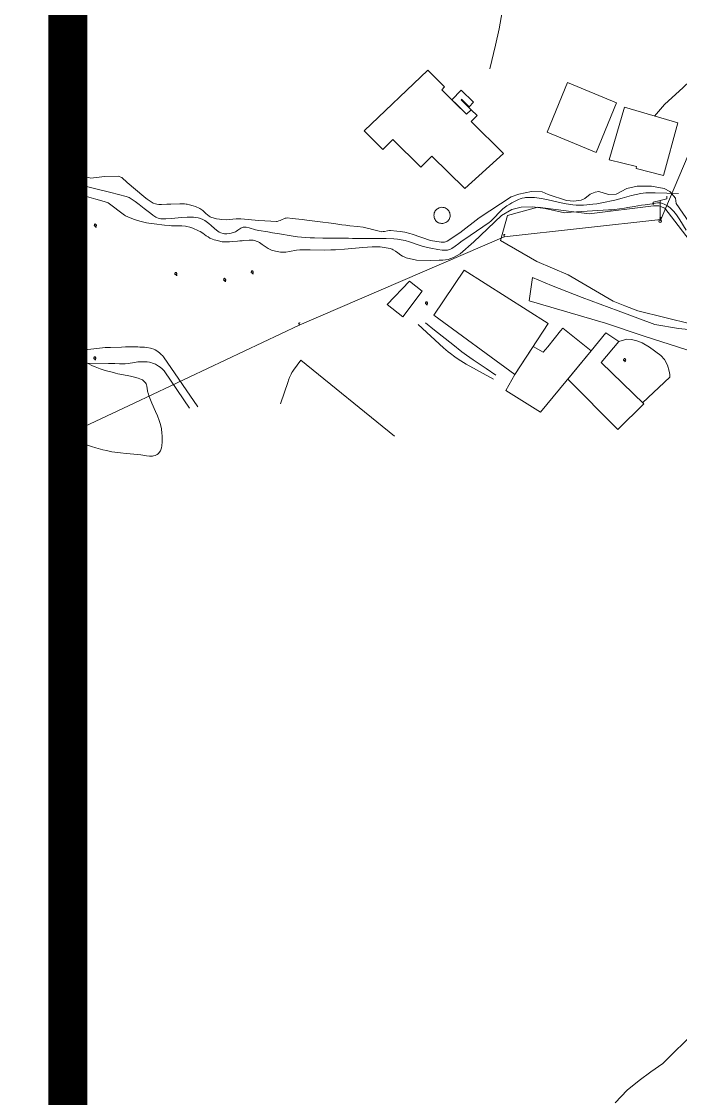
# Model space of a CAD drawing. Header units: millimetres. Extents: x 10 to 1007146, y 455139 to 1110758.
# Drawn here: x 503344.16 to 503357.62, y 555410.57 to 555432.54 of the extents above; entities that cross this region are included whole.
import ezdxf

# ---------------------------------------------------------------- set-up
doc = ezdxf.new("R2010")
doc.units = ezdxf.units.MM
doc.header["$LTSCALE"] = 10
doc.layers.add('CADRE', color=7, linetype='Continuous')
for name, color, linetype, lineweight in [('Hceau', 152, 'Continuous', 0), ('OACCIDENT', 5, 'Continuous', 0), ('PBDUR', 1, 'Continuous', 0), ('PELECTRIQUE', 7, 'Continuous', 0), ('PELECTRIQUE-BT', 7, 'Continuous', 0), ('PESCALIERS', 7, 'Continuous', 0), ('PISTE', 1, 'Continuous', 0), ('PLIMCULTURE', 2, 'Continuous', 0), ('PMUR', 4, 'Continuous', 0), ('PVCLOTURE', 70, 'Continuous', 0), ('Varbre', 70, 'Continuous', 0)]:
    doc.layers.add(name, color=color, linetype=linetype, lineweight=lineweight)

# ---------------------------------------------------------------- blocks, each defined once
blk = doc.blocks.new('A_I_B_60')
at = {"color": 0, "linetype": 'ByBlock', "flags": 128}
blk.add_lwpolyline([(186.542538, 0.000518), (0, 0), (7.3e-05, 213.192155)], dxfattribs=at)
at = {"color": 0, "linetype": 'ByBlock', "lineweight": -2}
for centre, radius, start, end in [((-74.071781, 313.257725), 124.4980238706148, 111.637039, 306.510073), ((-0.000617, 461.873787), 124.4033794897658, 344.52592, 195.330408), ((74.375888, 312.909383), 124.3997082369691, 233.281948, 68.53724)]:
    blk.add_arc(centre, radius, start, end, dxfattribs=at)
blk = doc.blocks.new('POTEAU_BT_1_4')
at = {"color": 0, "linetype": 'ByBlock', "lineweight": -2}
for p, q in [((-125.816461, 345.957158), (0, 375)), ((-125.816461, 345.957158), (-125.816461, 295.957158)), ((0, 375), (125.816461, 404.042842)), ((0, 25), (0, 375)), ((125.816461, 404.042842), (125.816461, 454.042842))]:
    blk.add_line(p, q, dxfattribs=at)
blk.add_circle((0, 0), 25, dxfattribs=at)
blk = doc.blocks.new('POTEAU BT_1')
at = {"layer": 'PELECTRIQUE-BT', "color": 7, "linetype": 'Continuous', "lineweight": 0}
for p, q in [((0, 375), (125.816461, 404.042842)), ((125.816461, 404.042842), (125.816461, 454.042842)), ((-125.816461, 345.957158), (0, 375)), ((-125.816461, 345.957158), (-125.816461, 295.957158)), ((0, 25), (0, 375))]:
    blk.add_line(p, q, dxfattribs=at)
blk.add_circle((0, 0), 25, dxfattribs=at)

msp = doc.modelspace()

# ---------------------------------------------------------------- linework, layer by layer
at = {"elevation": -0.3541890150082452}
msp.add_lwpolyline([(503345.1074652424, 555474.3865933891), (503435.1138354588, 555474.3934711379), (503435.1209353135, 555381.4804874847), (503345.1145650972, 555381.473609736)], close=True, dxfattribs=at)
at = {"layer": 'CADRE', "color": 0, "lineweight": -2, "const_width": 0.8, "elevation": -0.3541890150082452, "flags": 128}
for points in [[(503249.3759264027, 555474.3865933891), (503345.1074652424, 555474.3865933891), (503345.1074652424, 555381.4752497661), (503249.3759264027, 555381.4752497661)], [(503345.1074652424, 555474.3865933891), (503435.381180128, 555474.3865933891), (503435.3794921524, 555381.473609736), (503345.1074652424, 555381.4752497661)]]:
    msp.add_lwpolyline(points, close=True, dxfattribs=at)
at = {"layer": 'Hceau', "color": 0}
for points in [[(503345.1109123611, 555429.2755184227, 10.20469256657105), (503345.2658263852, 555429.2274652605, 10.16888560341415), (503345.9823063799, 555429.0508883498, 9.90332095162773)], [(503345.9823063799, 555429.0508883498, 9.90332095162773), (503346.2973046385, 555428.971353114, 9.848139544017828), (503346.3194673657, 555428.9647733805, 9.844794877081942), (503346.3624211852, 555428.9467367294, 9.840900153475275), (503346.4036638773, 555428.9236764546, 9.83921796958262), (503346.4815812884, 555428.8695851072, 9.835224741728846), (503346.5614549515, 555428.8075513327, 9.826156194479486), (503346.6659990518, 555428.7229094724, 9.81247753652884), (503346.7189014683, 555428.6813860273, 9.804698947170014), (503346.7996663895, 555428.6205732138, 9.790505044845009), (503346.8407131023, 555428.591369841, 9.781949839047055), (503346.9048270026, 555428.5495649482, 9.767128643766604), (503346.9202287951, 555428.5410132699, 9.763278135134488), (503346.9523039042, 555428.5278382034, 9.754777218609089), (503346.9856476912, 555428.5192150254, 9.745719641150886), (503347.0083289071, 555428.5155881083, 9.739674502667869), (503347.0540935579, 555428.5123292118, 9.728384236899654), (503347.1085503895, 555428.5124636673, 9.716428731653526), (503347.2179072635, 555428.5193543364, 9.69436635484421), (503347.4370172803, 555428.5417553862, 9.652500370773742), (503347.5459844006, 555428.5470557415, 9.629762232441937), (503347.6019231403, 555428.5474665699, 9.61496029026433), (503347.6758648108, 555428.5457799619, 9.590946857742411), (503347.7125652634, 555428.5427362986, 9.578782814527692), (503347.7672848267, 555428.5338671502, 9.56243480341707), (503347.794497934, 555428.5269910586, 9.555795729098651), (503347.8171233601, 555428.5195632166, 9.5511043523935), (503347.8609021425, 555428.5001950301, 9.543572807208955), (503347.9030554072, 555428.4760893366, 9.538079068636453), (503347.9841055328, 555428.419805054, 9.531140227984222), (503348.0375369608, 555428.3753651398, 9.53082535020341), (503348.1052794, 555428.3130453357, 9.532691110192948), (503348.1414074163, 555428.2835318584, 9.529966124520683), (503348.200782205, 555428.2438445566, 9.520129020270595), (503348.2318516718, 555428.2277857013, 9.514401669921146), (503348.2798821825, 555428.2108401486, 9.506484726869793), (503348.3044074907, 555428.2065861915, 9.503367739068699), (503348.3212510257, 555428.2053788987, 9.501574514024758), (503348.3557807222, 555428.2063197901, 9.49844353414311), (503348.4085425711, 555428.214276025, 9.49412501840059), (503348.4434761375, 555428.22250906, 9.49090650406299), (503348.5100320973, 555428.2415782998, 9.481829225755364), (503348.5341759759, 555428.251311133, 9.476098181496647), (503348.549647198, 555428.2599615478, 9.471147111776395), (503348.5795272212, 555428.2805869266, 9.459195636249465), (503348.6377568517, 555428.3235394519, 9.431227594016107), (503348.6676600863, 555428.339239732, 9.417571771140926), (503348.6884149145, 555428.3453175748, 9.409390993418624), (503348.6991245734, 555428.3466715952, 9.405708725563105), (503348.7156850724, 555428.3462514193, 9.400818325504138), (503348.7472263856, 555428.3414732392, 9.392509828070532), (503348.8105830686, 555428.3270557155, 9.376236254828463), (503348.9389717541, 555428.291369266, 9.346514613123295), (503349.0043344273, 555428.2772974441, 9.333896219068789), (503349.1924246467, 555428.2458420603, 9.301207920476012), (503349.2865934463, 555428.230116225, 9.286618434049553), (503349.428249731, 555428.2065083055, 9.269322207623874), (503349.665282061, 555428.1670564378, 9.247014913436521), (503349.7950598894, 555428.1488287409, 9.234662928595785), (503349.8817308951, 555428.139663611, 9.226423048325218), (503350.0553408765, 555428.1272740731, 9.209912729080159), (503350.1422365745, 555428.1235044185, 9.201634118730617), (503350.3161014702, 555428.1194516056, 9.185009624108227), (503350.6635180285, 555428.1176570558, 9.151377139919592), (503350.8367233566, 555428.115552226, 9.134304003226283), (503350.9226117741, 555428.1142232729, 9.124923712422158), (503351.0943831871, 555428.1136705589, 9.102201357157218), (503351.4379169845, 555428.1149951629, 9.051593121155939), (503351.6096867944, 555428.1134487871, 9.029811705324168), (503351.7618617403, 555428.1062851646, 9.013859166378355), (503351.8379559629, 555428.0986031705, 9.006865476770347), (503351.9520753057, 555428.0804313648, 8.998111695365155), (503351.9971826391, 555428.0701792882, 8.995111457484212), (503352.0852087087, 555428.0439743702, 8.98919168804297), (503352.2579663371, 555427.9826609537, 8.977754337523958), (503352.3458176351, 555427.9554942626, 8.972282202723832), (503352.4518867711, 555427.9293051632, 8.966043413845933), (503352.5229482227, 555427.9141370215, 8.96194462973645), (503352.6653446943, 555427.8882551657, 8.953496995053804), (503352.7516157484, 555427.8761842417, 8.948212801879695), (503352.7956926912, 555427.8734383339, 8.9454794209591), (503352.8394209802, 555427.8747083504, 8.942686825553594), (503352.8609256045, 555427.8772767009, 8.941268700205175), (503352.9027581499, 555427.8871341281, 8.938389577773519), (503352.9229030286, 555427.8947650453, 8.936928804563568), (503352.9518985992, 555427.9100700078, 8.934711899320419), (503353.0148333618, 555427.9531897901, 8.929346216269158), (503353.093799009, 555428.0125552672, 8.921963994568298), (503353.1338040642, 555428.0416202113, 8.918274898577469), (503353.3255530517, 555428.1741409863, 8.900987403210056), (503353.5819526259, 555428.3504698612, 8.876502941288333), (503353.7090229833, 555428.4399567998, 8.863093490967564), (503353.7440121873, 555428.4671660108, 8.85748244279169), (503353.7659536517, 555428.4864825794, 8.85217250418936), (503353.8073608266, 555428.5272503829, 8.838686936950374), (503353.9253425421, 555428.6555813293, 8.789713423704502), (503353.9676137615, 555428.6962754326, 8.775886561636616), (503353.9901492776, 555428.7155413394, 8.770341891890894), (503354.0735348808, 555428.7775005024, 8.752788323119645), (503354.1316170875, 555428.8146352213, 8.741448581354588), (503354.1716328793, 555428.8379636371, 8.734231242330988), (503354.2551955802, 555428.8821616024, 8.721030777725392), (503354.312225421, 555428.9082261543, 8.713032456733531), (503354.3410653863, 555428.9193108695, 8.709045497331845), (503354.3848650373, 555428.9330010458, 8.703060804636825), (503354.4294553833, 555428.9426304449, 8.697049806830362), (503354.4520971309, 555428.9457338275, 8.694027181620532), (503354.4885074102, 555428.9489891529, 8.689200585448896), (503354.5619390096, 555428.9513811413, 8.67954728116898), (503354.6356450156, 555428.9487255918, 8.669893864952419), (503354.6846147168, 555428.944414176, 8.663458067580304), (503354.7812872962, 555428.9304026178, 8.65058658477272), (503354.9143921379, 555428.9014976507, 8.63259511984842), (503355.0916491349, 555428.8582443242, 8.608588515461813), (503355.1805024687, 555428.8401417796, 8.596579280626354), (503355.2824129636, 555428.8223622745, 8.578501848359124), (503355.4184027518, 555428.8022032498, 8.54590466619492), (503355.4864434109, 555428.7952776678, 8.528706272396484), (503355.5885600783, 555428.7908740478, 8.505209091678726), (503355.6396430614, 555428.7920291077, 8.495609069241564), (503355.70212254, 555428.7960909137, 8.486264150417082), (503355.8280336355, 555428.8100058648, 8.472858617878869), (503355.9123370791, 555428.8226838708, 8.465984364670481), (503356.080676935, 555428.8532501772, 8.451033099009189), (503356.2057025558, 555428.8781502992, 8.433383264723721), (503356.2791008544, 555428.8944544429, 8.419883033784313), (503356.4241748173, 555428.9334607857, 8.391168933815756), (503356.6158784919, 555428.9880625706, 8.349904721145803), (503356.7118267681, 555429.0116301035, 8.328257069604138), (503356.8083353609, 555429.0298378168, 8.306087345552802), (503356.8569159338, 555429.036258745, 8.294842861872162), (503356.9111693609, 555429.0409923259, 8.280455085278986), (503357.0200717195, 555429.044176626, 8.24842833225485), (503357.0752739948, 555429.0435582526, 8.235807475594168), (503357.1031838803, 555429.0428999591, 8.231442953890785), (503357.5747616102, 555429.0303566661, 8.171565356300018)]]:
    msp.add_polyline3d(points, dxfattribs=at)
at = {"layer": 'OACCIDENT', "color": 0, "elevation": 9.031111961385989, "flags": 128}
msp.add_lwpolyline([(503352.6892265216, 555428.7374580776), (503352.6557014922, 555428.7199367593), (503352.6394585432, 555428.7073593242), (503352.6242666577, 555428.6921341079), (503352.6107204357, 555428.6743598843), (503352.599410882, 555428.6543074731), (503352.590863393, 555428.6324234297), (503352.5854746265, 555428.6093055264), (503352.5834612385, 555428.5856534953), (503352.5848330233, 555428.5621995149), (503352.589397621, 555428.5396347793), (503352.5967930956, 555428.5185460328), (503352.6065409962, 555428.4993737096), (503352.6181062445, 555428.4823951476), (503352.6445819972, 555428.4553775674), (503352.6765185114, 555428.4351046996), (503352.6955323284, 555428.4273266676), (503352.7163136782, 555428.4217825783), (503352.7384798138, 555428.418938395), (503352.7615004626, 555428.4191701838), (503352.7847263743, 555428.4227099402), (503352.8074413748, 555428.429602048), (503352.8289313208, 555428.4396843686), (503352.8485571933, 555428.4525994393), (503352.8658165478, 555428.4678348878), (503352.8803821279, 555428.4847838804), (503352.8921119345, 555428.5028120615), (503352.9010332143, 555428.5213169899), (503352.9111932699, 555428.5577545993), (503352.9127817851, 555428.5955487855), (503352.9100109171, 555428.6159042526), (503352.9044214527, 555428.6366734462), (503352.8958015391, 555428.6572919651), (503352.884090556, 555428.6771125875), (503352.8694120214, 555428.6954568744), (503352.8520857873, 555428.71168267), (503352.8326092294, 555428.7252523806), (503352.8116115721, 555428.7357912902), (503352.7897876199, 555428.7431205773), (503352.7678265652, 555428.7472602192), (503352.7463487459, 555428.7484045854), (503352.7258623298, 555428.7468779951), (503352.6892265216, 555428.7374580776)], dxfattribs=at)
at = {"layer": 'OACCIDENT', "color": 0, "extrusion": (-0.3755160496977004, -0.4590949124514354, 0.8051208342731192), "elevation": -444002.9307719249, "flags": 128}
msp.add_lwpolyline([(37962.66331599624, 602729.312046972), (37962.42349979503, 602729.2829456832), (37962.10366310889, 602729.2453526567), (37961.94339434814, 602729.2317367953), (37961.82526133885, 602729.2248316475), (37961.58863443648, 602729.2163577076), (37961.11465864029, 602729.210083211), (37960.87772234494, 602729.2061835623)], dxfattribs=at)
at = {"layer": 'OACCIDENT', "color": 0}
for points in [[(503357.0869790423, 555430.6102312553, 8.527928648527555), (503357.2884195505, 555430.843225648, 8.511138151861458), (503357.4483355501, 555430.9888908374, 8.49434765519536), (503357.6664034096, 555431.1845025717, 8.49434765519536), (503357.8200854707, 555431.3384716405, 8.49434765519536), (503357.9779099658, 555431.542318092, 8.49434765519536), (503358.2934996327, 555432.1931369349, 8.477557158529265), (503358.609112499, 555432.7483678176, 8.477557158529265), (503358.9745733385, 555433.3327547294, 8.460766661863168), (503359.1635490491, 555433.5698891539, 8.443976165197073), (503359.1718374911, 555433.6550977522, 8.443976165197073), (503359.1593518553, 555433.7444356731, 8.443976165197073), (503359.1177675291, 555433.9023104018, 8.443976165197073), (503359.1260543753, 555433.9937529757, 8.443976165197073), (503359.1842007945, 555434.0665576545, 8.443976165197073), (503359.2984402305, 555434.114498215, 8.443976165197073), (503359.4666714455, 555434.2352379877, 8.443976165197073), (503359.6950446427, 555434.7633429774, 8.393604675198784), (503359.8195995323, 555435.1022167327, 8.360023681866592)], [(503345.1108962253, 555429.486681559, 10.38585455644793), (503345.2408544675, 555429.4395011327, 10.3581478579611), (503345.5787571953, 555429.3454082716, 10.22382388463233), (503345.8588941582, 555429.3753580668, 10.20703338796623), (503346.1371731565, 555429.3809308291, 10.15666189796795), (503346.2084510241, 555429.3564165537, 10.15666189796795), (503346.3174183877, 555429.2545253707, 10.03572465182112)], [(503352.5128036706, 555428.071790951, 8.99050750329837), (503352.1362037165, 555428.2017799445, 9.025693108428618), (503352.0887020355, 555428.2167236626, 9.030520040410188), (503351.9916034136, 555428.2396769114, 9.042470172697382), (503351.8929439473, 555428.2553036755, 9.05684910629565), (503351.827034855, 555428.262788544, 9.067409321268823), (503351.6968628902, 555428.2737901405, 9.08985485721206), (503351.6753784231, 555428.2740405801, 9.094331763306464), (503351.6325944343, 555428.268340743, 9.106200517653148), (503351.5756539842, 555428.2560716057, 9.124568873259282), (503351.547102306, 555428.2516530756, 9.133253253944918), (503351.5184214211, 555428.2505812175, 9.14066245237709), (503351.5040148566, 555428.2518166807, 9.143668063216966), (503351.4632264096, 555428.258682668, 9.150164754123656), (503351.3816119736, 555428.27883846, 9.15760204865358), (503351.32718626, 555428.2948235553, 9.160286737133845), (503351.2546162221, 555428.3160632493, 9.163740654234704), (503351.2183360461, 555428.3255631146, 9.166320570015772), (503351.1639290335, 555428.3370528356, 9.172390558433856), (503351.1367339392, 555428.34111361, 9.176783847854862), (503351.0199818374, 555428.3550113614, 9.20325473746883), (503350.8643822479, 555428.3731341034, 9.24356200376546), (503350.7864853428, 555428.3829978289, 9.259573309449603), (503350.7046993456, 555428.3938715972, 9.272222933827909), (503350.539570962, 555428.4159088191, 9.292179446545363), (503350.2068442773, 555428.4604469395, 9.326796189648565), (503350.0413923917, 555428.4825510747, 9.350641717203821), (503349.9907173828, 555428.4891774338, 9.360332968006203), (503349.8896738011, 555428.5015702781, 9.383962681710978), (503349.6885922251, 555428.5226343737, 9.43391127506657), (503349.588429098, 555428.531144315, 9.452058891609866), (503349.5637177007, 555428.530200144, 9.455283114716332), (503349.5474217772, 555428.526783264, 9.457224431940867), (503349.5151191006, 555428.5150605812, 9.460748197507858), (503349.4829969361, 555428.4994878513, 9.464002643508326), (503349.4400223856, 555428.478269551, 9.468356867040422), (503349.4183089061, 555428.4696003015, 9.470707536573675), (503349.3852504778, 555428.4616895634, 9.474659795615585), (503349.3684349681, 555428.4608933043, 9.476895730088287), (503349.2495031775, 555428.4653016841, 9.493331835338084), (503349.0110104701, 555428.4805293428, 9.526569407045132), (503348.6410466824, 555428.5138053584, 9.580382501113393), (503348.6080833761, 555428.5150002259, 9.584079992352557), (503348.541789434, 555428.5123827826, 9.587144481867409), (503348.4085313034, 555428.4994291418, 9.588853530554728), (503348.3420235027, 555428.4961271896, 9.594870684876634), (503348.2522632933, 555428.4991229193, 9.609391106393474), (503348.207870446, 555428.5035863589, 9.617635352193172), (503348.1419218091, 555428.5144072721, 9.63101133345725), (503348.0767759051, 555428.5306257197, 9.645363738070786), (503348.0445157613, 555428.540915941, 9.652823307992954), (503348.0137547537, 555428.5545457946, 9.660638836444443), (503347.9948731852, 555428.5660456183, 9.666045824117505), (503347.9599723874, 555428.5933472093, 9.677170535588594), (503347.9273476635, 555428.6241776651, 9.68847065178152), (503347.8841939956, 555428.6661958318, 9.703314906010727), (503347.8615331603, 555428.6858294667, 9.710450643220529), (503347.8246468541, 555428.7113533522, 9.720557178973786), (503347.8044003117, 555428.7216310591, 9.725264114872514), (503347.7122798839, 555428.761694988, 9.743838433904417), (503347.665685423, 555428.7799153848, 9.752434384640946), (503347.594970428, 555428.8022417896, 9.76512710462736), (503347.5471974449, 555428.8123690771, 9.77379816485231), (503347.523101377, 555428.8156403753, 9.778284809434778), (503347.4866758958, 555428.8179641949, 9.785286446544541), (503347.39523716, 555428.8185052496, 9.8042029558985), (503347.2119748086, 555428.8157376043, 9.84323906966086), (503347.1287676558, 555428.8120667762, 9.856821797907223), (503347.017371199, 555428.80644688, 9.871474864347723), (503346.96240918, 555428.8065391695, 9.880494383346818), (503346.9246452493, 555428.8106299188, 9.889341855723407), (503346.9002899778, 555428.816284888, 9.896731017496222), (503346.8533393994, 555428.8336557705, 9.913985267680237), (503346.8306509939, 555428.8449422878, 9.923360521335361), (503346.7866152042, 555428.871643872, 9.942382139198449), (503346.7301343881, 555428.9132854728, 9.96542821523911), (503346.7026029884, 555428.9355496945, 9.974652130550952), (503346.6618816624, 555428.9693189879, 9.983981154371923), (503346.3174183877, 555429.2545253707, 10.03572465182112)], [(503352.5128036706, 555428.071790951, 8.99050750329837), (503352.7280907547, 555428.0380096992, 8.99050750329837), (503352.7967266872, 555428.039946075, 8.99050750329837), (503352.8527618713, 555428.0585247878, 8.99050750329837), (503353.1116010917, 555428.2262352871, 8.956926509966177), (503353.5088135689, 555428.5349016103, 8.90655501996789), (503354.1631407736, 555428.9614328012, 8.789021543305216), (503354.314618853, 555429.015125721, 8.77223104663912), (503354.5742589318, 555429.0706741965, 8.721859556640831), (503354.7906422201, 555429.0660768145, 8.68827856330864), (503354.9137965816, 555429.007667274, 8.705069059974734), (503355.2870198106, 555428.8885110271, 8.604326079978158), (503355.4389723194, 555428.8757374587, 8.58753558331206), (503355.5906876694, 555428.8961971904, 8.570745086645966), (503355.6632469051, 555428.9313583411, 8.570745086645966), (503355.7749763576, 555429.016288398, 8.55395458997987), (503355.8766155905, 555429.057621159, 8.55395458997987), (503355.95143315, 555429.0678530722, 8.55395458997987), (503356.145303563, 555429.0113757007, 8.520373596647678), (503356.3075392068, 555429.0151974137, 8.486792603315486), (503356.5230771695, 555429.1289934536, 8.453211609983292), (503356.7307239467, 555429.182571341, 8.386049623318907), (503357.0282399353, 555429.1778077764, 8.33567813332062), (503357.2865263055, 555429.1315836867, 8.302097139988428), (503357.4034544608, 555429.0711097824, 8.28530664332233), (503357.5146755303, 555428.9358739646, 8.218144656657946), (503357.5308375793, 555428.829401063, 8.20052403783668)], [(503345.933110548, 555428.8415743704, 10.11851411341586), (503346.2665350513, 555428.5904153611, 10.03365483132877), (503346.2871372937, 555428.5761973995, 10.02823776935771), (503346.3308634565, 555428.5525573709, 10.01589093360262), (503346.3769450799, 555428.5336020706, 10.00216459064144), (503346.4713404564, 555428.5015392111, 9.973632499656741), (503346.5768404016, 555428.4664701342, 9.94027235732403), (503346.6301904717, 555428.4510644528, 9.92319384767179), (503346.7124909525, 555428.4325679501, 9.899121984221473), (503346.7647171243, 555428.4237342069, 9.886030993654142), (503346.8697429418, 555428.4087035442, 9.863731982778477), (503347.080602214, 555428.3857776817, 9.82533860922849), (503347.1855866663, 555428.3759332644, 9.803914047419198), (503347.2217061435, 555428.3732067852, 9.795029635949945), (503347.2938779368, 555428.3706690995, 9.774048790999213), (503347.3899887435, 555428.3693529048, 9.744904630442713), (503347.4380031924, 555428.367775021, 9.732323399354163), (503347.5099855004, 555428.3620010086, 9.719054877268748), (503347.5405095289, 555428.357280846, 9.715334998700696), (503347.6009538961, 555428.342185995, 9.708183142614095), (503347.6607180208, 555428.3212751996, 9.701320642753373), (503347.7788045559, 555428.2702788358, 9.688008801186559), (503347.8084250379, 555428.2552240534, 9.684554996022342), (503347.8633635903, 555428.2194516207, 9.677650855729887), (503347.9334411398, 555428.167384832, 9.668452126163045), (503347.969728959, 555428.1428250112, 9.6638552239858), (503348.0083954291, 555428.1212309096, 9.659259888921579), (503348.0289830736, 555428.1120106942, 9.656962837041014), (503348.096549521, 555428.0866706024, 9.64982654014799), (503348.1306968589, 555428.0756706232, 9.646352698324417), (503348.1821901336, 555428.0616040098, 9.641212679548348), (503348.2596077677, 555428.0468000359, 9.63354871331343), (503348.3365797813, 555428.0407960392, 9.625769788144673), (503348.3746669519, 555428.0415315749, 9.621777231910764), (503348.4095950451, 555428.0437534999, 9.615916229207853), (503348.4792328419, 555428.0496745609, 9.594649610003863), (503348.5719249572, 555428.0590628302, 9.559277182614045), (503348.618336895, 555428.0636844349, 9.544382556894838), (503348.6648718872, 555428.0678353554, 9.534785332873787), (503348.6882041597, 555428.0696355125, 9.532778532712255), (503348.8135690629, 555428.0769242202, 9.53137160102828), (503348.8754968522, 555428.0774488981, 9.530708824156546), (503348.8921743698, 555428.0764424069, 9.530310217765694), (503348.9247837462, 555428.0706734452, 9.529563152600698), (503348.9565355766, 555428.060501838, 9.528860526283543), (503348.9773080017, 555428.0516331178, 9.528403153154358), (503349.018122886, 555428.0298538134, 9.527478444534635), (503349.0782494306, 555427.9903060421, 9.525944912505798), (503349.1584153879, 555427.9337692747, 9.523285745580468), (503349.1993725325, 555427.9077413139, 9.521546809809081), (503349.241431292, 555427.8855011493, 9.519448333535752), (503349.2629953554, 555427.8763393275, 9.518243895241572), (503349.2961464335, 555427.8656493367, 9.516220640393307), (503349.3465520023, 555427.853277249, 9.509960919362898), (503349.3802410078, 555427.8460416641, 9.503268675138369), (503349.447901907, 555427.8356471364, 9.487497809366483), (503349.4989634758, 555427.8328595622, 9.476783345697267), (503349.5246165064, 555427.8335129938, 9.472756201040228), (503349.560541003, 555427.8364745602, 9.468347464362289), (503349.6323980531, 555427.846824788, 9.4610996785714), (503349.7761080575, 555427.8713215748, 9.44730516619376), (503349.847940575, 555427.8775185035, 9.437570707846623), (503350.0584408799, 555427.8793199782, 9.400866906007826), (503350.339101582, 555427.8772030988, 9.34914389296456), (503350.4794509187, 555427.8796455351, 9.325804878725398), (503350.5728248993, 555427.8838635029, 9.311503181411794), (503350.7597145466, 555427.8970301158, 9.28341324017264), (503351.1337708513, 555427.9296549857, 9.227848337618882), (503351.3207720582, 555427.941896003, 9.199550977777578), (503351.4301022965, 555427.9428600725, 9.181906628387688), (503351.4846792477, 555427.9399140407, 9.172707003327691), (503351.56642044, 555427.9309000962, 9.158935549898802), (503351.64799742, 555427.9160421508, 9.14573094363736), (503351.6887190364, 555427.906305767, 9.13952864610555), (503351.7283344665, 555427.8925443927, 9.134145053191178), (503351.7534086481, 555427.880337155, 9.13122664099732), (503351.8012106596, 555427.8506852086, 9.126573322751279), (503351.8471591909, 555427.8170750408, 9.122866652707271), (503351.908185204, 555427.7723782527, 9.118087853482812), (503351.9396157344, 555427.7524998108, 9.11526358000693), (503351.9891835399, 555427.7287946335, 9.109852226804735), (503352.0154715859, 555427.7206757508, 9.10641274953101), (503352.2242474472, 555427.6690554419, 9.077436493941171)], [(503357.7329830154, 555428.2837265978, 8.392727651589592), (503357.6041246769, 555428.4903691476, 8.388852852705634), (503357.5363844808, 555428.5921836703, 8.387914487815289), (503357.4838690436, 555428.6613531457, 8.3879152713718), (503357.4549889803, 555428.6930726646, 8.388343429036786), (503357.4072704947, 555428.7370956035, 8.389785396890469), (503357.353079149, 555428.7768777758, 8.392469301814224), (503357.3231358167, 555428.795187987, 8.394376254488915), (503357.2838612237, 555428.8149384456, 8.39867809167141), (503357.2486913165, 555428.82777019, 8.40477091516496), (503357.2310666489, 555428.8324135423, 8.40841031128566), (503357.2046353663, 555428.837050289, 8.414388175845367), (503357.1651324778, 555428.8384992008, 8.423993347368175), (503357.1455065454, 555428.8366223145, 8.42883886083272), (503357.109427742, 555428.8314917398, 8.438551379597547), (503357.037546623, 555428.8211743076, 8.461658684982718), (503356.8935295231, 555428.8003058118, 8.509955541212943), (503356.8206164783, 555428.7897505474, 8.527918910039487), (503356.6735179634, 555428.7662537675, 8.552914586616371), (503356.5413206224, 555428.7434900801, 8.570011453878301), (503356.4748071493, 555428.7323880463, 8.576758323185317), (503356.374619536, 555428.7170944344, 8.584633066121716), (503356.2740391539, 555428.7045093233, 8.589820210225096), (503356.2236396061, 555428.6996111543, 8.591408255399775), (503356.1479462039, 555428.6944327778, 8.592536352902448), (503355.7147476482, 555428.6730690284, 8.594690349751419)], [(503357.5308375793, 555428.829401063, 8.20052403783668), (503358.0721458743, 555428.0350353345, 8.13375271006139), (503358.1667482014, 555427.8963003384, 8.124310070546313), (503358.2299054496, 555427.8037698268, 8.120239158661295), (503358.3563842752, 555427.6186246397, 8.116408574751892), (503358.5463499065, 555427.3407414355, 8.118019119192105), (503358.7996408241, 555426.9700472194, 8.124316338998401), (503358.9260913472, 555426.7846752466, 8.125136946538797), (503359.0232842352, 555426.642865213, 8.123045522274067), (503359.2167287197, 555426.3579936222, 8.114927429072653), (503359.3104439235, 555426.2137331417, 8.111985845993399), (503359.3559949437, 555426.1408845601, 8.11146937031595), (503359.4436910026, 555425.9933758898, 8.11330904906733), (503359.4855191599, 555425.9185661176, 8.116050713299614), (503359.5452904905, 555425.8048211143, 8.122983061626469), (503360.0546616351, 555424.7944198104, 8.20052403783668)], [(503352.2242474472, 555427.6690554419, 9.077436493941171), (503352.5184374299, 555427.6632502765, 9.03546025227593), (503352.6888709797, 555427.6670448557, 9.018669755609835), (503352.7668192268, 555427.6679194403, 9.010274507276787), (503352.8706268528, 555427.686383039, 9.00187925894374), (503352.9826089379, 555427.7245483355, 8.993484010610691), (503353.1172134919, 555427.7969145803, 8.968298265611548), (503353.3950363669, 555428.0454118785, 8.934717272279356), (503353.9632770242, 555428.5831649128, 8.850764788948874), (503354.1747315043, 555428.703263681, 8.800393298950585), (503354.3617418234, 555428.7486039171, 8.766812305618394), (503354.6010574059, 555428.7564351581, 8.7332313122862), (503354.8531440608, 555428.7247587766, 8.699650318954008), (503355.2492564062, 555428.6366874059, 8.632488332289624), (503355.38446621, 555428.6488837206, 8.632488332289624), (503355.7147476482, 555428.6730690284, 8.594690349751419)], [(503352.2614054435, 555426.3556495479, 9.327940294091393), (503352.7780609915, 555425.884132181, 9.334435753694995), (503352.8744761886, 555425.8003305676, 9.337837844129478), (503352.9186849393, 555425.7645919035, 9.340371082329815), (503353.009509742, 555425.6961508169, 9.346123058741043), (503353.0796608959, 555425.6476682451, 9.350137218747328), (503353.1880020519, 555425.5799145567, 9.35382911315427), (503353.243516191, 555425.5484243043, 9.35392190863251), (503353.7989610223, 555425.2440375806, 9.347426560965552)], [(503347.7638464075, 555424.6747359883, 10.5421799847332), (503347.0587506971, 555425.6951865598, 10.38196047614289), (503347.0371974685, 555425.7236931614, 10.37933253954136), (503347.0214165995, 555425.7418055433, 10.37954499529251), (503346.9867952571, 555425.7756256744, 10.38373735843674), (503346.9485830382, 555425.8058481112, 10.39155008847212), (503346.8930599847, 555425.8397364934, 10.40468887598663), (503346.8637291722, 555425.8536213362, 10.41130220487683), (503346.8182593496, 555425.8702329537, 10.41987442504473), (503346.7950201505, 555425.8765146295, 10.42309786459469), (503346.7235527561, 555425.889547101, 10.43091764663867), (503346.6755280832, 555425.8945484544, 10.43589625277346), (503346.5803125852, 555425.8982799745, 10.44691428862239), (503346.5381058385, 555425.8986371853, 10.45392924619284), (503346.454001398, 555425.8994083824, 10.47442798001597), (503346.2855683248, 555425.899262643, 10.52276614086799), (503346.2004051763, 555425.8972515739, 10.54001490615643), (503345.9788511932, 555425.8902000976, 10.57137317353997), (503345.8678843165, 555425.8850078321, 10.58674554485764), (503345.7018938413, 555425.8713074232, 10.60929898772612), (503345.3308577082, 555425.829774754, 10.6590969143583)], [(503347.591877513, 555424.6507146758, 10.61362925681631), (503347.090265392, 555425.3912771716, 10.61795952590649), (503347.0738375534, 555425.4134676919, 10.6181900034574), (503347.0361921028, 555425.4535112693, 10.61927858732458), (503346.9931207972, 555425.4885068729, 10.62131695361985), (503346.9619611826, 555425.5094687702, 10.62327047193862), (503346.895309902, 555425.5468843214, 10.62878514266364), (503346.8766141137, 555425.5559085683, 10.63104133766898), (503346.8391391271, 555425.5712522187, 10.6378615254781), (503346.8015418419, 555425.5830350432, 10.64692290878222), (503346.7764025472, 555425.5889386757, 10.65371365725386), (503346.7259279732, 555425.5961346956, 10.66775745253867), (503346.6727393583, 555425.5992641856, 10.68572619432415), (503346.6015434245, 555425.5989259577, 10.7121529809002), (503346.5652313628, 555425.5964925906, 10.72188564826103), (503346.5336793794, 555425.5929555562, 10.72720532535142), (503346.4699934718, 555425.582718561, 10.73235015740321), (503346.3416519961, 555425.561634106, 10.7344200898322), (503346.2777720709, 555425.5576680107, 10.73920672462177), (503346.2402719507, 555425.5576809283, 10.7453030181513), (503346.1655513073, 555425.5579771117, 10.76318814326338), (503346.06594497, 555425.5589407745, 10.78898405491137), (503346.0158972568, 555425.5596699114, 10.79824412575937), (503345.9655362203, 555425.5605659217, 10.80242820559191), (503345.9402030156, 555425.5610771036, 10.80199545852451), (503345.5078225184, 555425.5701412667, 10.7781790344968)]]:
    msp.add_polyline3d(points, dxfattribs=at)
at = {"layer": 'PBDUR', "color": 0, "lineweight": 13, "elevation": 8.993920003840786, "flags": 128}
msp.add_lwpolyline([(503357.5633735306, 555430.4686122824), (503357.2727557327, 555429.399848766), (503356.711017576, 555429.5390101408), (503356.7208061028, 555429.5785225095), (503356.1620799944, 555429.716937721), (503356.4721954796, 555430.792989467)], close=True, dxfattribs=at)
at = {"layer": 'PBDUR', "color": 0, "lineweight": 13}
for points in [[(503352.5403447479, 555429.7949838236, 9.501832527990196), (503352.3144257145, 555429.5663308142, 9.501832527990196), (503351.7414894784, 555430.132416689, 9.501832527990196), (503351.542304333, 555429.9308211453, 9.501832527990196), (503351.1591491789, 555430.3093950684, 9.501832527990196), (503352.4564453391, 555431.545284273, 9.501832527990196), (503352.8009062227, 555431.2049419285, 9.501832527990196), (503352.74170695, 555431.145026338, 9.501832527990196), (503353.2469033051, 555430.6458703782, 9.501832527990196), (503353.2469033051, 555430.6458703782, 9.56899451465458), (503353.3457396718, 555430.7381131663, 9.56899451465458), (503353.4650662043, 555430.6202133719, 9.56899451465458), (503353.3452490836, 555430.4989462713, 9.56899451465458), (503354.0050565058, 555429.8470279708, 9.56899451465458), (503353.2119425636, 555429.1314161699, 9.56899451465458), (503352.5403447479, 555429.7949838236, 9.56899451465458)], [(503352.345635466, 555427.0361853382, 9.369070406661308), (503351.9454260981, 555426.5123270787, 9.369070406661308), (503351.9454260981, 555426.5123270787, 9.450650057002935), (503351.6277675184, 555426.7666373019, 9.452093927779574), (503351.6277675184, 555426.7666373019, 9.372680139571228), (503352.0851746183, 555427.2449607468, 9.372680139571228)], [(503355.7916066624, 555425.8186153504, 9.4451106482795), (503354.7619777939, 555424.5678004829, 9.434686548265967), (503354.0516583398, 555425.0139723482, 9.430219156786338), (503354.2330264703, 555425.3393910707, 9.425007162747894), (503354.6106127448, 555425.9104648288, 9.427985461046529), (503354.8102844509, 555425.7960136735, 9.435431150824785), (503354.908658292, 555425.9044148168, 9.435431150824785), (503354.908658292, 555425.9044148168, 9.716879836330621), (503355.1672508119, 555426.2302290918, 9.714646140590808), (503355.1672508119, 555426.2302290918, 9.430219156786338), (503355.2120457733, 555426.2838665104, 9.430219156786338)], [(503355.7916066624, 555425.8186153504, 9.363952103594258), (503355.7916066624, 555425.8186153504, 9.155139554412532), (503356.0954196422, 555426.1874559304, 9.128386584454573), (503356.3559068762, 555426.0127749705, 9.138258612937728), (503356.0006805339, 555425.5834303844, 9.168960595774905), (503356.0006805339, 555425.5834303844, 9.347013514747568), (503356.865908022, 555424.7369459607, 9.36320750103544), (503356.3404717107, 555424.2153485431, 9.362463010413263), (503355.3177913749, 555425.2430144612, 9.362463010413263)]]:
    msp.add_polyline3d(points, close=True, dxfattribs=at)
for points in [[(503354.8944521945, 555430.2799047908, 8.826015037179825), (503355.3125474316, 555431.2920833285, 8.826015037179825), (503356.3124605719, 555430.879054638, 8.826015037179825), (503355.8943653349, 555429.8668759884, 8.826015037179825)], [(503352.5835847792, 555426.5455781547, 9.40825427679433), (503353.2020106665, 555427.467094699, 9.407881975514922), (503354.9185637807, 555426.3762199123, 9.406020469117873), (503354.2330264703, 555425.3393910707, 9.406020469117873)]]:
    msp.add_3dface(points, dxfattribs=at)
at = {"layer": 'PELECTRIQUE', "color": 0}
for points in [[(503357.2004456994, 555428.4663107643, 8.473534043591425), (503359.8497774809, 555434.7104010446, 8.255257586932174), (503363.7922440598, 555439.5419757627, 8.40637205692704), (503363.8084352615, 555443.136588511, 8.675020003584578)], [(503345.1113064304, 555424.1184887723, 11.34704408069363), (503346.4647305386, 555424.7537069725, 10.91919491624017), (503349.831987324, 555426.3443285608, 9.67521410691706), (503354.0173699025, 555428.1473869273, 8.873445727655369), (503357.2141697725, 555428.4974810195, 8.456405946005695)]]:
    msp.add_polyline3d(points, dxfattribs=at)
at = {"layer": 'PESCALIERS', "color": 0}
msp.add_polyline3d([(503353.3940169109, 555430.8908313481, 9.115651104669983), (503353.1425203851, 555431.1393208844, 9.291951319663992), (503352.9473767355, 555430.9418157026, 9.291951319663992), (503353.0233094305, 555430.8667908197, 9.283556071330946), (503353.2469033051, 555430.6458703782, 9.56899451465458), (503353.3457396718, 555430.7381131663, 9.56899451465458), (503353.1384050389, 555430.9429686954, 9.275160822997897), (503353.1474421047, 555430.9521151696, 9.275160822997897), (503353.302852124, 555430.7985634009, 9.115651104669983)], close=True, dxfattribs=at)
at = {"layer": 'PISTE', "color": 0}
for points in [[(503353.7240997656, 555431.5743125086, 9.173613914020947), (503353.8418716495, 555432.056492747, 9.223985404019237), (503353.9162471202, 555432.3896639734, 9.223985404019237), (503354.0112551078, 555432.927672441, 9.207194907353141)], [(503357.9949333632, 555426.2341436652, 8.502928382548248), (503357.5796334934, 555426.2770187015, 8.563346410258374), (503357.0969557136, 555426.3608764305, 8.65759852005377), (503356.3419696395, 555426.6368749894, 8.768767726860126), (503355.6121254042, 555426.9102993595, 8.87752022151301), (503354.9849404227, 555427.1554956675, 8.906520879291334), (503354.592490966, 555427.316996078, 8.935521537069661), (503354.529775963, 555426.8384431001, 8.97418904346188), (503356.0878831922, 555426.3878748947, 8.826769042416776), (503356.8733623803, 555426.1191376453, 8.676932329218202), (503357.7466158172, 555425.8383624963, 8.556096273797952)], [(503357.9292578027, 555411.9499341904, 8.3506749571962), (503357.2601594749, 555411.2782922968, 8.348258245042725), (503357.0146823882, 555411.1101555564, 8.338591284492187), (503356.7736715681, 555410.9333018671, 8.338591284492187), (503356.5280220612, 555410.7363622476, 8.337382928415451), (503356.2858022559, 555410.4769195946, 8.337382928415451)]]:
    msp.add_polyline3d(points, dxfattribs=at)
at = {"layer": 'PLIMCULTURE', "color": 0}
for points in [[(503345.1109273282, 555429.0796485916, 10.3630334364678), (503345.1795786943, 555429.0597696287, 10.3459692629826), (503345.3470302174, 555429.0112818433, 10.29760770737189), (503345.6819332634, 555428.9143061605, 10.19264762623265), (503345.8493847864, 555428.865818375, 10.14203961410466), (503345.933110548, 555428.8415743704, 10.11851411341586)], [(503345.5078225184, 555425.5701412667, 10.7781790344968), (503345.6133786063, 555425.516676302, 10.7781790344968), (503345.6630518296, 555425.4933180244, 10.7781790344968), (503345.765607931, 555425.4541422147, 10.7781790344968), (503345.8710814549, 555425.4220580384, 10.7781790344968), (503346.013426122, 555425.3841659363, 10.7781790344968), (503346.0842429659, 555425.3649441021, 10.7781790344968), (503346.1268002306, 555425.3537516748, 10.77783941871757), (503346.2126906629, 555425.3348440793, 10.77542002008463), (503346.3858047911, 555425.3016047362, 10.76640038914889), (503346.4720166515, 555425.2819390185, 10.76138853783071), (503346.5446860625, 555425.2625128176, 10.75191903352096), (503346.5802296731, 555425.2503756688, 10.74484228692278), (503346.6140911149, 555425.2351106575, 10.73776173447869), (503346.6301202468, 555425.2259508754, 10.73458497250946), (503346.6598342854, 555425.2038679341, 10.72968908755492), (503346.6733026161, 555425.1906613347, 10.72826178340166), (503346.6914646326, 555425.167746381, 10.72780754449852), (503346.704374337, 555425.1451031439, 10.72921570748558), (503346.7108743375, 555425.129625601, 10.73092744265237), (503346.7199426166, 555425.0979772151, 10.73576366537542), (503346.7336754697, 555425.0010635174, 10.75450241933801), (503346.7404222938, 555424.9694281627, 10.75953912059126), (503346.7453263009, 555424.9539596767, 10.76138853783071), (503346.7703414888, 555424.8875917769, 10.76740826669544), (503346.8246624502, 555424.7556140044, 10.77602414215468), (503346.9001509579, 555424.5798093921, 10.78649615105203), (503346.9365576121, 555424.4913400246, 10.79405803106722), (503346.9705026135, 555424.4021145608, 10.80480697122292), (503346.9861840094, 555424.357129541, 10.811760027829), (503346.9989932314, 555424.3149627544, 10.81883364020113), (503347.0176673658, 555424.2289557573, 10.83336021823342), (503347.0284179469, 555424.1415637225, 10.84829525308127), (503347.0319747288, 555424.0830342257, 10.85842093000072), (503347.032560429, 555423.9666851951, 10.87892201449338), (503347.0269481798, 555423.8813266942, 10.89358078970275), (503347.0191972741, 555423.8383825037, 10.90095886974776), (503347.0061627013, 555423.7973429591, 10.90839448522802), (503346.9971980522, 555423.7780253673, 10.91213977341437), (503346.973442865, 555423.7427697774, 10.91969717596377), (503346.9582795481, 555423.7272221859, 10.92351399166591), (503346.9309034011, 555423.7070496703, 10.92929350449167), (503346.887629724, 555423.6862489827, 10.93821888477279), (503346.8587188414, 555423.6774326583, 10.94478643157541), (503346.839418912, 555423.6735222439, 10.94938579635883), (503346.8007593023, 555423.6697902323, 10.95899387823439), (503346.7717150839, 555423.6700162517, 10.96645210491683), (503346.7135090117, 555423.676193953, 10.98162343802109), (503346.5966894653, 555423.698184159, 11.01044096744911), (503346.5381121662, 555423.7064154214, 11.02263344257152), (503346.300819778, 555423.727208774, 11.0650598934207), (503346.1821865164, 555423.7390206661, 11.08493861017027), (503346.0046019204, 555423.7627116955, 11.11398896781873), (503345.8941110049, 555423.7838019668, 11.13222109652857), (503345.8211498316, 555423.8010234411, 11.14397545162464), (503345.6760046161, 555423.8419159029, 11.16436045781702), (503345.587461703, 555423.8700056826, 11.17416666755324), (503345.4123150606, 555423.9306671096, 11.18944042268716), (503345.296902664, 555423.9747051363, 11.19704114471797), (503345.1445779998, 555424.0383055246, 11.20489070190937), (503345.1113114124, 555424.0532922911, 11.20632496898125)]]:
    msp.add_polyline3d(points, dxfattribs=at)
at = {"layer": 'PMUR', "color": 0, "linetype": 'Continuous', "lineweight": 0, "extrusion": (0.000741365999452932, -0.0005992296925248615, 0.9999995456500121), "elevation": 50.27080701335419, "flags": 128}
msp.add_lwpolyline([(503351.6353966772, 555424.2086168734), (503349.7193953521, 555425.7572775957)], dxfattribs=at)
at = {"layer": 'PMUR', "color": 0, "linetype": 'Continuous', "lineweight": 0}
msp.add_polyline3d([(503356.8423842934, 555424.7606310765, 9.010682068599195), (503357.3974628568, 555425.281112736, 8.917288400930014), (503357.3997516388, 555425.3380671712, 8.908532716601865), (503357.3890695679, 555425.403422356, 8.90269555640422), (503357.3544825776, 555425.5311568868, 8.892480665979145), (503357.2936056715, 555425.6431400348, 8.888102823815071), (503357.2142846304, 555425.722872826, 8.889562029912), (503356.9843984508, 555425.897053081, 8.888102823815071), (503356.8365240697, 555425.9823917939, 8.888102823815071), (503356.7288316794, 555426.0240274665, 8.893939872076073), (503356.6147896558, 555426.0528338191, 8.896858508143218), (503356.5249858419, 555426.059557931, 8.90561408053472), (503356.3559068762, 555426.0127749705, 8.917288400930014)], dxfattribs=at)
at = {"layer": 'PVCLOTURE', "color": 0, "linetype": 'Continuous', "lineweight": 0}
for points in [[(503355.7517334413, 555428.6127120338, 8.790114044954956), (503354.7030458748, 555428.7480441211, 8.958019011615917), (503354.0823039849, 555428.5784431177, 9.025180998280304), (503353.9398071715, 555428.074651061, 9.125923978276878), (503354.6858882923, 555427.6441283207, 9.125923978276878), (503355.3220489016, 555427.3697913364, 9.103812461280652)], [(503355.3220489016, 555427.3697913364, 9.103812461280652), (503356.2407129104, 555426.8311747154, 9.020264628919826), (503356.4823916684, 555426.7383349082, 8.985584417739224), (503356.7441321641, 555426.6395778718, 8.950904206558626), (503357.8486298869, 555426.3636125128, 8.826370547962568), (503358.3225694908, 555426.306982593, 8.730211821302415), (503359.0253818253, 555426.1886343043, 8.611983665824342), (503357.9286029577, 555427.9069733217, 8.720753510657111), (503357.2981430719, 555428.7304516603, 8.673462293240544), (503357.1761777422, 555428.7810050185, 8.664004094531887), (503357.0687057487, 555428.7758486159, 8.671885889476885), (503355.7517334413, 555428.6127120338, 8.790114044954956)], [(503349.4502230205, 555424.7404396882, 10.22744783349609), (503349.6056632847, 555425.1974506043, 10.14349535016562), (503349.6150162116, 555425.2244900633, 10.13683500788475), (503349.6345720266, 555425.2767625006, 10.11631646127556), (503349.6646969236, 555425.3433692331, 10.0842097854873), (503349.6825333525, 555425.375646744, 10.07074089680833), (503349.7028344412, 555425.4074170344, 10.06173268341033), (503349.7140534321, 555425.4231533855, 10.05954286683513), (503349.8650850188, 555425.627433632, 10.04275237016904)]]:
    msp.add_polyline3d(points, dxfattribs=at)

# ---------------------------------------------------------------- block references
at = {"layer": 'PELECTRIQUE', "color": 0, "xscale": 0.000111936644440641, "yscale": 0.000111936644440641, "zscale": 0.000111936644440641, "rotation": 3.925803200956779}
for p in [(503357.2141697725, 555428.4974810195, 8.456405946005695), (503354.0194892522, 555428.1496194418, 8.873445727655369), (503349.831987324, 555426.3443285608, 9.67521410691706)]:
    msp.add_blockref('POTEAU_BT_1_4', p, dxfattribs=at)
at = {"layer": 'PELECTRIQUE-BT', "color": 0, "linetype": 'Continuous', "lineweight": 0, "xscale": 0.00111936644440641, "yscale": 0.00111936644440641, "zscale": 0.00111936644440641, "rotation": 0.004378200956779001}
msp.add_blockref('POTEAU BT_1', (503357.2004456994, 555428.4663107643, 8.473534043591425), dxfattribs=at)
at = {"layer": 'Varbre', "color": 0, "xscale": 0.000111936644440641, "yscale": 0.000111936644440641, "zscale": 0.000111936644440641, "rotation": 3.925803200956779}
for p in [(503345.6714154948, 555428.344178444, 10.12443757676637), (503347.3164963332, 555427.3551184543, 9.882545958166125), (503348.3127179522, 555427.2345766884, 9.70641140940589), (503348.8754747544, 555427.3880998304, 9.619518238489308), (503352.432989017, 555426.75660002, 9.21888780923141), (503356.4786345427, 555425.5983023181, 8.960362405267283)]:
    msp.add_blockref('A_I_B_60', p, dxfattribs=at)
at = {"layer": 'Varbre', "xscale": 0.000111936644440641, "yscale": 0.000111936644440641, "zscale": 0.000111936644440641, "rotation": 3.925803200956779}
msp.add_blockref('A_I_B_60', (503345.6617591688, 555425.6356254447, 10.7021591653479), dxfattribs=at)

doc.saveas('drawing.dxf')
